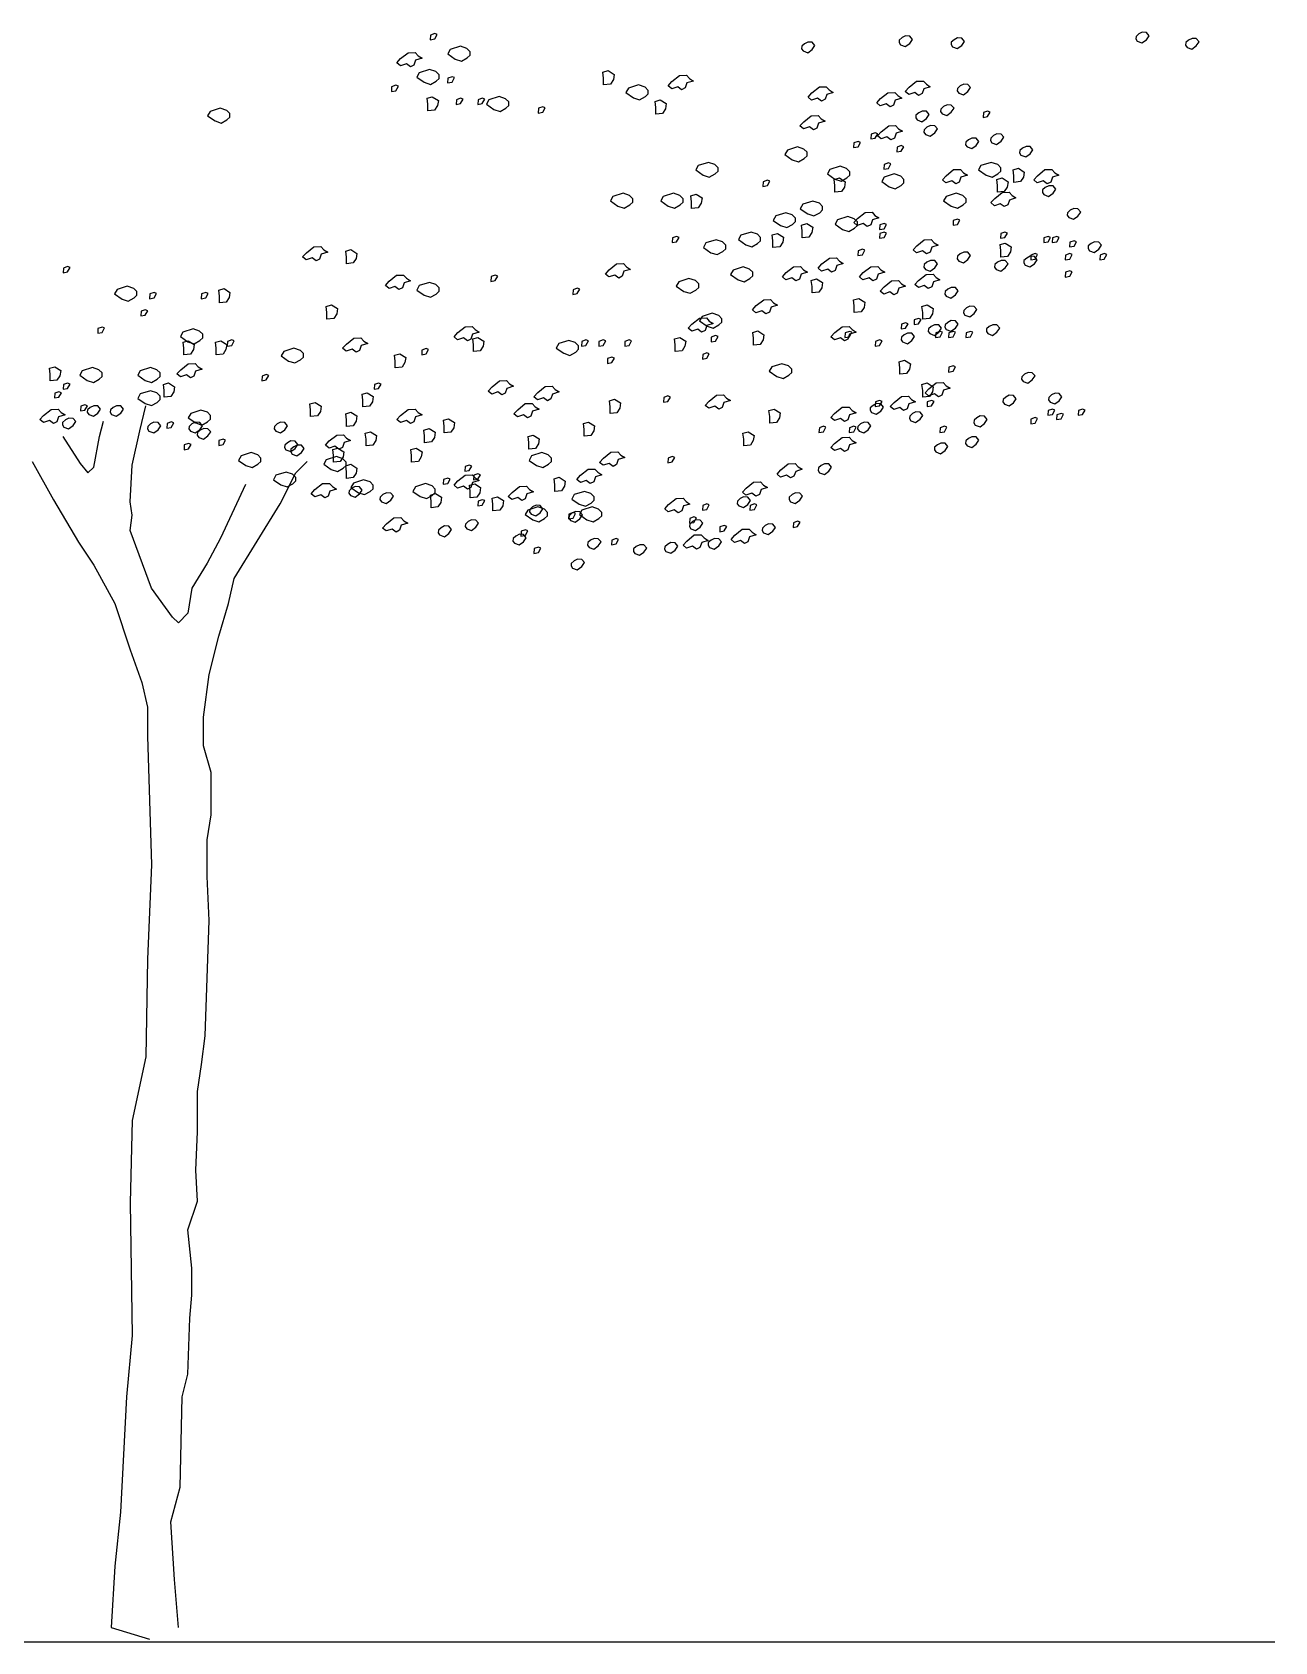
# Model space of a CAD drawing. Header units: millimetres. Extents: x 78 to 127.2, y 151.6 to 179.7.
# Drawn here: x 115.99 to 126.87, y 151.63 to 165.73 of the extents above; entities that cross this region are included whole.
import ezdxf

# ---------------------------------------------------------------- set-up
doc = ezdxf.new("R2010")
doc.units = ezdxf.units.MM
doc.layers.add('arbre', color=250, linetype='Continuous')

# ---------------------------------------------------------------- blocks, each defined once
blk = doc.blocks.new('arbre3')
at = {"layer": 'arbre'}
for points in [[(258.946, 25.5), (258.986, 25.507), (259.007, 25.546), (258.986, 25.554), (258.949, 25.541)], [(263.063, 25.455), (263.104, 25.44), (263.144, 25.468), (263.168, 25.503), (263.144, 25.531), (263.107, 25.533), (263.076, 25.518), (263.052, 25.496), (263.05, 25.475)], [(263.518, 25.437), (263.559, 25.422), (263.598, 25.45), (263.622, 25.485), (263.598, 25.513), (263.561, 25.515), (263.531, 25.5), (263.507, 25.478), (263.505, 25.457)], [(265.135, 25.487), (265.176, 25.472), (265.216, 25.5), (265.239, 25.535), (265.216, 25.563), (265.179, 25.566), (265.148, 25.55), (265.124, 25.529), (265.122, 25.507)], [(265.571, 25.433), (265.613, 25.418), (265.652, 25.446), (265.676, 25.481), (265.652, 25.509), (265.615, 25.511), (265.584, 25.496), (265.56, 25.474), (265.558, 25.452)], [(258.687, 25.334), (258.752, 25.386), (258.813, 25.388), (258.839, 25.36), (258.874, 25.338), (258.817, 25.321), (258.802, 25.277), (258.772, 25.262), (258.737, 25.288), (258.685, 25.271), (258.654, 25.297)], [(259.165, 25.33), (259.219, 25.313), (259.269, 25.341), (259.295, 25.365), (259.295, 25.395), (259.267, 25.423), (259.21, 25.443), (259.121, 25.415), (259.099, 25.376)], [(262.209, 25.401), (262.25, 25.385), (262.289, 25.414), (262.313, 25.448), (262.289, 25.477), (262.252, 25.479), (262.222, 25.464), (262.198, 25.442), (262.196, 25.42)], [(258.893, 25.127), (258.948, 25.109), (258.998, 25.138), (259.024, 25.161), (259.024, 25.192), (258.996, 25.22), (258.939, 25.24), (258.85, 25.211), (258.828, 25.172)], [(258.606, 25.047), (258.645, 25.053), (258.667, 25.092), (258.645, 25.101), (258.608, 25.088)], [(259.098, 25.122), (259.137, 25.129), (259.159, 25.168), (259.137, 25.176), (259.1, 25.163)], [(260.464, 25.105), (260.464, 25.163), (260.458, 25.216), (260.503, 25.229), (260.555, 25.196), (260.549, 25.15), (260.523, 25.111)], [(260.725, 24.991), (260.779, 24.974), (260.829, 25.002), (260.855, 25.026), (260.855, 25.056), (260.827, 25.084), (260.77, 25.104), (260.681, 25.076), (260.659, 25.037)], [(261.062, 25.134), (261.127, 25.186), (261.188, 25.188), (261.214, 25.16), (261.249, 25.138), (261.192, 25.121), (261.177, 25.078), (261.146, 25.062), (261.112, 25.088), (261.06, 25.071), (261.029, 25.097)], [(262.287, 25.034), (262.352, 25.086), (262.413, 25.088), (262.439, 25.06), (262.474, 25.038), (262.417, 25.021), (262.402, 24.978), (262.371, 24.962), (262.337, 24.988), (262.284, 24.971), (262.254, 24.997)], [(263.137, 25.084), (263.202, 25.136), (263.263, 25.138), (263.289, 25.11), (263.323, 25.088), (263.267, 25.071), (263.252, 25.028), (263.221, 25.012), (263.187, 25.038), (263.134, 25.021), (263.104, 25.047)], [(263.572, 25.033), (263.613, 25.018), (263.653, 25.046), (263.676, 25.081), (263.653, 25.109), (263.616, 25.111), (263.585, 25.096), (263.561, 25.074), (263.559, 25.053)], [(258.925, 24.877), (258.925, 24.936), (258.919, 24.988), (258.964, 25.001), (259.017, 24.968), (259.01, 24.923), (258.984, 24.883)], [(259.173, 24.933), (259.212, 24.94), (259.234, 24.979), (259.212, 24.987), (259.175, 24.974)], [(259.362, 24.933), (259.401, 24.94), (259.423, 24.979), (259.401, 24.987), (259.365, 24.974)], [(259.504, 24.889), (259.558, 24.872), (259.608, 24.9), (259.634, 24.924), (259.634, 24.955), (259.606, 24.983), (259.549, 25.002), (259.46, 24.974), (259.439, 24.935)], [(260.92, 24.848), (260.92, 24.907), (260.914, 24.959), (260.959, 24.972), (261.011, 24.94), (261.005, 24.894), (260.979, 24.855)], [(262.887, 24.984), (262.952, 25.036), (263.013, 25.038), (263.039, 25.01), (263.074, 24.988), (263.017, 24.971), (263.002, 24.928), (262.971, 24.912), (262.937, 24.938), (262.884, 24.921), (262.854, 24.947)], [(257.062, 24.788), (257.116, 24.77), (257.166, 24.799), (257.193, 24.822), (257.193, 24.853), (257.164, 24.881), (257.108, 24.901), (257.019, 24.872), (256.997, 24.833)], [(259.892, 24.858), (259.931, 24.864), (259.953, 24.903), (259.931, 24.912), (259.894, 24.899)], [(262.215, 24.782), (262.28, 24.834), (262.341, 24.836), (262.367, 24.808), (262.402, 24.786), (262.345, 24.769), (262.33, 24.725), (262.3, 24.71), (262.265, 24.736), (262.213, 24.719), (262.182, 24.745)], [(263.209, 24.797), (263.25, 24.782), (263.289, 24.81), (263.313, 24.845), (263.289, 24.873), (263.252, 24.875), (263.222, 24.86), (263.198, 24.838), (263.196, 24.817)], [(263.427, 24.851), (263.468, 24.836), (263.507, 24.864), (263.531, 24.899), (263.507, 24.927), (263.47, 24.93), (263.44, 24.914), (263.416, 24.893), (263.414, 24.871)], [(263.786, 24.82), (263.825, 24.826), (263.847, 24.865), (263.825, 24.874), (263.788, 24.861)], [(262.803, 24.631), (262.842, 24.637), (262.864, 24.676), (262.842, 24.685), (262.805, 24.672)], [(262.894, 24.694), (262.959, 24.746), (263.02, 24.748), (263.046, 24.72), (263.081, 24.698), (263.024, 24.681), (263.009, 24.637), (262.979, 24.622), (262.944, 24.648), (262.892, 24.631), (262.861, 24.657)], [(263.281, 24.67), (263.323, 24.655), (263.362, 24.683), (263.386, 24.718), (263.362, 24.746), (263.325, 24.748), (263.294, 24.733), (263.27, 24.711), (263.268, 24.689)], [(263.863, 24.597), (263.904, 24.582), (263.943, 24.61), (263.967, 24.645), (263.943, 24.673), (263.906, 24.675), (263.876, 24.66), (263.852, 24.638), (263.85, 24.617)], [(262.115, 24.449), (262.169, 24.431), (262.219, 24.46), (262.245, 24.483), (262.245, 24.514), (262.217, 24.542), (262.161, 24.562), (262.072, 24.533), (262.05, 24.494)], [(262.652, 24.555), (262.691, 24.562), (262.713, 24.601), (262.691, 24.609), (262.654, 24.596)], [(263.03, 24.517), (263.069, 24.524), (263.091, 24.563), (263.069, 24.572), (263.032, 24.559)], [(263.645, 24.561), (263.686, 24.546), (263.725, 24.574), (263.749, 24.609), (263.725, 24.637), (263.688, 24.639), (263.658, 24.624), (263.634, 24.602), (263.632, 24.58)], [(264.117, 24.488), (264.159, 24.473), (264.198, 24.501), (264.222, 24.536), (264.198, 24.564), (264.161, 24.566), (264.13, 24.551), (264.106, 24.529), (264.104, 24.508)], [(261.335, 24.313), (261.389, 24.296), (261.439, 24.324), (261.465, 24.348), (261.465, 24.378), (261.437, 24.407), (261.381, 24.426), (261.292, 24.398), (261.27, 24.359)], [(262.488, 24.279), (262.542, 24.262), (262.592, 24.29), (262.618, 24.314), (262.618, 24.344), (262.59, 24.373), (262.534, 24.392), (262.445, 24.364), (262.423, 24.325)], [(262.917, 24.366), (262.956, 24.373), (262.977, 24.412), (262.956, 24.421), (262.919, 24.407)], [(263.811, 24.313), (263.865, 24.296), (263.915, 24.324), (263.941, 24.348), (263.941, 24.378), (263.913, 24.407), (263.856, 24.426), (263.767, 24.398), (263.745, 24.359)], [(261.858, 24.215), (261.897, 24.222), (261.919, 24.261), (261.897, 24.269), (261.86, 24.256)], [(262.487, 24.165), (262.487, 24.223), (262.481, 24.276), (262.527, 24.289), (262.579, 24.256), (262.572, 24.21), (262.546, 24.171)], [(262.963, 24.211), (263.017, 24.194), (263.067, 24.222), (263.093, 24.246), (263.093, 24.277), (263.065, 24.305), (263.008, 24.324), (262.919, 24.296), (262.898, 24.257)], [(263.462, 24.309), (263.527, 24.362), (263.588, 24.364), (263.614, 24.335), (263.648, 24.314), (263.592, 24.296), (263.577, 24.253), (263.546, 24.238), (263.512, 24.264), (263.459, 24.246), (263.429, 24.272)], [(263.912, 24.165), (263.912, 24.223), (263.906, 24.276), (263.951, 24.289), (264.004, 24.256), (263.997, 24.21), (263.971, 24.171)], [(264.055, 24.25), (264.055, 24.309), (264.048, 24.361), (264.094, 24.374), (264.146, 24.341), (264.14, 24.296), (264.113, 24.257)], [(264.261, 24.309), (264.327, 24.362), (264.388, 24.364), (264.414, 24.335), (264.448, 24.314), (264.392, 24.296), (264.377, 24.253), (264.346, 24.238), (264.311, 24.264), (264.259, 24.246), (264.229, 24.272)], [(260.589, 24.042), (260.643, 24.025), (260.693, 24.053), (260.719, 24.077), (260.719, 24.107), (260.691, 24.135), (260.635, 24.155), (260.545, 24.127), (260.524, 24.088)], [(261.03, 24.042), (261.084, 24.025), (261.134, 24.053), (261.16, 24.077), (261.16, 24.107), (261.132, 24.135), (261.075, 24.155), (260.986, 24.127), (260.965, 24.088)], [(261.234, 24.022), (261.234, 24.081), (261.227, 24.133), (261.273, 24.146), (261.325, 24.114), (261.318, 24.068), (261.292, 24.029)], [(263.505, 24.042), (263.56, 24.025), (263.61, 24.053), (263.636, 24.077), (263.636, 24.107), (263.608, 24.135), (263.551, 24.155), (263.462, 24.127), (263.44, 24.088)], [(263.887, 24.109), (263.952, 24.162), (264.013, 24.164), (264.039, 24.136), (264.073, 24.114), (264.017, 24.096), (264.002, 24.053), (263.971, 24.038), (263.936, 24.064), (263.884, 24.046), (263.854, 24.073)], [(264.317, 24.143), (264.359, 24.128), (264.398, 24.156), (264.422, 24.191), (264.398, 24.219), (264.361, 24.221), (264.33, 24.206), (264.306, 24.184), (264.304, 24.162)], [(262.013, 23.872), (262.068, 23.855), (262.118, 23.883), (262.144, 23.907), (262.144, 23.938), (262.115, 23.966), (262.059, 23.985), (261.97, 23.957), (261.948, 23.918)], [(262.251, 23.974), (262.305, 23.957), (262.355, 23.985), (262.381, 24.009), (262.381, 24.039), (262.353, 24.068), (262.296, 24.087), (262.207, 24.059), (262.185, 24.02)], [(262.687, 23.935), (262.752, 23.987), (262.813, 23.989), (262.839, 23.961), (262.874, 23.939), (262.817, 23.922), (262.802, 23.878), (262.771, 23.863), (262.737, 23.889), (262.684, 23.872), (262.654, 23.898)], [(264.535, 23.943), (264.577, 23.928), (264.616, 23.956), (264.64, 23.991), (264.616, 24.019), (264.579, 24.021), (264.548, 24.006), (264.525, 23.984), (264.522, 23.963)], [(262.203, 23.766), (262.203, 23.825), (262.196, 23.877), (262.242, 23.89), (262.294, 23.857), (262.287, 23.812), (262.261, 23.772)], [(262.556, 23.839), (262.61, 23.821), (262.66, 23.849), (262.686, 23.873), (262.686, 23.904), (262.658, 23.932), (262.601, 23.951), (262.512, 23.923), (262.491, 23.884)], [(262.879, 23.837), (262.918, 23.844), (262.94, 23.883), (262.918, 23.891), (262.881, 23.878)], [(263.522, 23.875), (263.561, 23.881), (263.582, 23.92), (263.561, 23.929), (263.524, 23.916)], [(257.862, 23.635), (257.927, 23.687), (257.988, 23.689), (258.014, 23.661), (258.049, 23.639), (257.992, 23.622), (257.977, 23.578), (257.947, 23.563), (257.912, 23.589), (257.86, 23.572), (257.829, 23.598)], [(261.064, 23.724), (261.103, 23.73), (261.125, 23.769), (261.103, 23.778), (261.066, 23.765)], [(261.403, 23.635), (261.457, 23.618), (261.507, 23.646), (261.533, 23.67), (261.533, 23.7), (261.505, 23.729), (261.448, 23.748), (261.359, 23.72), (261.338, 23.681)], [(261.708, 23.703), (261.762, 23.686), (261.812, 23.714), (261.838, 23.738), (261.838, 23.768), (261.81, 23.796), (261.754, 23.816), (261.665, 23.788), (261.643, 23.749)], [(261.946, 23.681), (261.946, 23.739), (261.94, 23.791), (261.985, 23.804), (262.037, 23.772), (262.031, 23.726), (262.005, 23.687)], [(262.879, 23.761), (262.918, 23.768), (262.94, 23.807), (262.918, 23.816), (262.881, 23.803)], [(263.205, 23.696), (263.271, 23.748), (263.331, 23.75), (263.358, 23.722), (263.392, 23.7), (263.336, 23.683), (263.321, 23.639), (263.29, 23.624), (263.255, 23.65), (263.203, 23.633), (263.173, 23.659)], [(263.941, 23.595), (263.941, 23.654), (263.934, 23.706), (263.98, 23.719), (264.032, 23.686), (264.026, 23.641), (263.999, 23.602)], [(263.937, 23.761), (263.977, 23.768), (263.998, 23.807), (263.977, 23.816), (263.94, 23.803)], [(264.316, 23.724), (264.355, 23.73), (264.376, 23.769), (264.355, 23.778), (264.318, 23.765)], [(264.391, 23.724), (264.43, 23.73), (264.452, 23.769), (264.43, 23.778), (264.393, 23.765)], [(264.542, 23.686), (264.582, 23.692), (264.603, 23.731), (264.582, 23.74), (264.545, 23.727)], [(264.717, 23.652), (264.758, 23.637), (264.798, 23.665), (264.821, 23.7), (264.798, 23.728), (264.761, 23.731), (264.73, 23.715), (264.706, 23.694), (264.704, 23.672)], [(258.213, 23.538), (258.213, 23.597), (258.206, 23.649), (258.252, 23.662), (258.304, 23.629), (258.298, 23.584), (258.272, 23.545)], [(260.512, 23.485), (260.577, 23.537), (260.638, 23.539), (260.664, 23.511), (260.699, 23.489), (260.642, 23.472), (260.627, 23.428), (260.597, 23.413), (260.562, 23.439), (260.51, 23.422), (260.479, 23.448)], [(262.375, 23.536), (262.44, 23.588), (262.501, 23.59), (262.527, 23.562), (262.562, 23.54), (262.505, 23.523), (262.49, 23.479), (262.459, 23.464), (262.425, 23.49), (262.372, 23.473), (262.342, 23.499)], [(262.69, 23.61), (262.729, 23.617), (262.751, 23.656), (262.729, 23.665), (262.692, 23.652)], [(263.281, 23.489), (263.323, 23.474), (263.362, 23.502), (263.386, 23.537), (263.362, 23.565), (263.325, 23.567), (263.294, 23.552), (263.27, 23.53), (263.268, 23.508)], [(263.572, 23.562), (263.613, 23.546), (263.653, 23.575), (263.676, 23.609), (263.653, 23.638), (263.616, 23.64), (263.585, 23.625), (263.561, 23.603), (263.559, 23.581)], [(263.899, 23.489), (263.941, 23.474), (263.98, 23.502), (264.004, 23.537), (263.98, 23.565), (263.943, 23.567), (263.912, 23.552), (263.888, 23.53), (263.886, 23.508)], [(264.154, 23.525), (264.195, 23.51), (264.234, 23.538), (264.258, 23.573), (264.234, 23.601), (264.197, 23.603), (264.167, 23.588), (264.143, 23.567), (264.141, 23.545)], [(264.202, 23.572), (264.241, 23.579), (264.263, 23.618), (264.241, 23.627), (264.204, 23.614)], [(264.505, 23.572), (264.544, 23.579), (264.565, 23.618), (264.544, 23.627), (264.507, 23.614)], [(264.807, 23.572), (264.846, 23.579), (264.868, 23.618), (264.846, 23.627), (264.809, 23.614)], [(255.732, 23.459), (255.772, 23.466), (255.793, 23.505), (255.772, 23.513), (255.735, 23.5)], [(258.587, 23.385), (258.652, 23.437), (258.713, 23.439), (258.739, 23.411), (258.774, 23.389), (258.717, 23.372), (258.702, 23.328), (258.672, 23.313), (258.637, 23.339), (258.585, 23.322), (258.554, 23.348)], [(259.476, 23.384), (259.515, 23.39), (259.537, 23.429), (259.515, 23.438), (259.478, 23.425)], [(261.165, 23.296), (261.22, 23.279), (261.27, 23.307), (261.296, 23.331), (261.296, 23.361), (261.268, 23.39), (261.211, 23.409), (261.122, 23.381), (261.1, 23.342)], [(261.64, 23.398), (261.695, 23.38), (261.745, 23.409), (261.771, 23.433), (261.771, 23.463), (261.742, 23.491), (261.686, 23.511), (261.597, 23.483), (261.575, 23.443)], [(262.062, 23.46), (262.127, 23.512), (262.188, 23.514), (262.214, 23.486), (262.249, 23.464), (262.192, 23.447), (262.177, 23.403), (262.146, 23.388), (262.112, 23.414), (262.059, 23.397), (262.029, 23.423)], [(262.288, 23.282), (262.288, 23.34), (262.281, 23.392), (262.327, 23.405), (262.379, 23.373), (262.373, 23.327), (262.347, 23.288)], [(262.737, 23.46), (262.802, 23.512), (262.863, 23.514), (262.889, 23.486), (262.924, 23.464), (262.867, 23.447), (262.852, 23.403), (262.821, 23.388), (262.787, 23.414), (262.734, 23.397), (262.704, 23.423)], [(263.221, 23.392), (263.287, 23.444), (263.347, 23.446), (263.374, 23.418), (263.408, 23.397), (263.352, 23.379), (263.337, 23.336), (263.306, 23.32), (263.271, 23.347), (263.219, 23.329), (263.189, 23.355)], [(264.505, 23.421), (264.544, 23.428), (264.565, 23.467), (264.544, 23.476), (264.507, 23.463)], [(256.248, 23.228), (256.303, 23.211), (256.353, 23.239), (256.379, 23.263), (256.379, 23.294), (256.35, 23.322), (256.294, 23.341), (256.205, 23.313), (256.183, 23.274)], [(256.489, 23.232), (256.528, 23.239), (256.55, 23.278), (256.528, 23.287), (256.491, 23.274)], [(256.942, 23.232), (256.982, 23.239), (257.003, 23.278), (256.982, 23.287), (256.945, 23.274)], [(257.102, 23.196), (257.102, 23.255), (257.095, 23.307), (257.141, 23.32), (257.193, 23.287), (257.186, 23.242), (257.16, 23.203)], [(258.893, 23.262), (258.948, 23.245), (258.998, 23.273), (259.024, 23.297), (259.024, 23.327), (258.996, 23.356), (258.939, 23.375), (258.85, 23.347), (258.828, 23.308)], [(260.194, 23.27), (260.233, 23.277), (260.255, 23.316), (260.233, 23.324), (260.196, 23.311)], [(262.918, 23.336), (262.983, 23.388), (263.044, 23.391), (263.07, 23.362), (263.105, 23.341), (263.048, 23.323), (263.033, 23.28), (263.003, 23.265), (262.968, 23.291), (262.916, 23.273), (262.885, 23.299)], [(263.463, 23.253), (263.504, 23.237), (263.543, 23.266), (263.567, 23.301), (263.543, 23.329), (263.507, 23.331), (263.476, 23.316), (263.452, 23.294), (263.45, 23.272)], [(256.413, 23.081), (256.452, 23.088), (256.474, 23.127), (256.452, 23.135), (256.415, 23.122)], [(258.042, 23.054), (258.042, 23.112), (258.035, 23.165), (258.081, 23.178), (258.133, 23.145), (258.127, 23.099), (258.101, 23.06)], [(261.799, 23.171), (261.865, 23.223), (261.925, 23.225), (261.952, 23.197), (261.986, 23.175), (261.93, 23.158), (261.915, 23.114), (261.884, 23.099), (261.849, 23.125), (261.797, 23.108), (261.767, 23.134)], [(262.658, 23.111), (262.658, 23.169), (262.652, 23.222), (262.698, 23.235), (262.75, 23.202), (262.743, 23.156), (262.717, 23.117)], [(263.257, 23.054), (263.257, 23.112), (263.25, 23.165), (263.296, 23.178), (263.348, 23.145), (263.342, 23.099), (263.316, 23.06)], [(263.627, 23.089), (263.668, 23.074), (263.707, 23.102), (263.731, 23.137), (263.707, 23.165), (263.67, 23.167), (263.64, 23.152), (263.616, 23.13), (263.614, 23.109)], [(256.035, 22.93), (256.074, 22.936), (256.096, 22.976), (256.074, 22.984), (256.037, 22.971)], [(259.187, 22.935), (259.252, 22.987), (259.313, 22.989), (259.339, 22.961), (259.374, 22.939), (259.317, 22.922), (259.302, 22.879), (259.272, 22.863), (259.237, 22.889), (259.185, 22.872), (259.154, 22.898)], [(261.237, 23.01), (261.302, 23.062), (261.363, 23.064), (261.389, 23.036), (261.424, 23.014), (261.367, 22.997), (261.352, 22.954), (261.321, 22.938), (261.287, 22.964), (261.235, 22.947), (261.204, 22.973)], [(261.369, 22.991), (261.423, 22.974), (261.473, 23.002), (261.499, 23.026), (261.499, 23.056), (261.471, 23.084), (261.415, 23.104), (261.325, 23.076), (261.304, 23.037)], [(262.487, 22.935), (262.552, 22.987), (262.613, 22.989), (262.639, 22.961), (262.674, 22.939), (262.617, 22.922), (262.602, 22.879), (262.571, 22.863), (262.537, 22.889), (262.484, 22.872), (262.454, 22.898)], [(263.068, 22.968), (263.107, 22.974), (263.129, 23.013), (263.107, 23.022), (263.07, 23.009)], [(263.181, 23.006), (263.22, 23.012), (263.242, 23.051), (263.22, 23.06), (263.183, 23.047)], [(263.318, 22.926), (263.359, 22.91), (263.398, 22.939), (263.422, 22.973), (263.398, 23.002), (263.361, 23.004), (263.331, 22.989), (263.307, 22.967), (263.305, 22.945)], [(263.463, 22.962), (263.504, 22.947), (263.543, 22.975), (263.567, 23.01), (263.543, 23.038), (263.507, 23.04), (263.476, 23.025), (263.452, 23.003), (263.45, 22.982)], [(263.827, 22.926), (263.868, 22.91), (263.907, 22.939), (263.931, 22.973), (263.907, 23.002), (263.87, 23.004), (263.84, 22.989), (263.816, 22.967), (263.814, 22.945)], [(256.825, 22.855), (256.879, 22.838), (256.929, 22.866), (256.955, 22.89), (256.955, 22.921), (256.927, 22.949), (256.87, 22.968), (256.781, 22.94), (256.76, 22.901)], [(256.788, 22.741), (256.788, 22.799), (256.782, 22.851), (256.827, 22.864), (256.879, 22.832), (256.873, 22.786), (256.847, 22.747)], [(257.073, 22.741), (257.073, 22.799), (257.067, 22.851), (257.112, 22.864), (257.164, 22.832), (257.158, 22.786), (257.132, 22.747)], [(257.169, 22.817), (257.208, 22.823), (257.23, 22.862), (257.208, 22.871), (257.171, 22.858)], [(258.212, 22.835), (258.277, 22.887), (258.338, 22.889), (258.364, 22.861), (258.399, 22.839), (258.342, 22.822), (258.327, 22.779), (258.297, 22.763), (258.262, 22.789), (258.21, 22.772), (258.179, 22.798)], [(259.324, 22.769), (259.324, 22.828), (259.318, 22.88), (259.363, 22.893), (259.416, 22.86), (259.409, 22.815), (259.383, 22.776)], [(260.114, 22.754), (260.169, 22.736), (260.219, 22.765), (260.245, 22.789), (260.245, 22.819), (260.216, 22.847), (260.16, 22.867), (260.071, 22.839), (260.049, 22.799)], [(260.27, 22.817), (260.309, 22.823), (260.331, 22.862), (260.309, 22.871), (260.272, 22.858)], [(260.421, 22.817), (260.46, 22.823), (260.482, 22.862), (260.46, 22.871), (260.423, 22.858)], [(260.648, 22.817), (260.687, 22.823), (260.709, 22.862), (260.687, 22.871), (260.65, 22.858)], [(261.091, 22.769), (261.091, 22.828), (261.085, 22.88), (261.13, 22.893), (261.182, 22.86), (261.176, 22.815), (261.15, 22.776)], [(261.404, 22.854), (261.443, 22.861), (261.465, 22.9), (261.443, 22.909), (261.406, 22.896)], [(261.775, 22.826), (261.775, 22.885), (261.769, 22.937), (261.814, 22.95), (261.866, 22.917), (261.86, 22.872), (261.834, 22.832)], [(262.576, 22.892), (262.615, 22.899), (262.637, 22.938), (262.615, 22.946), (262.578, 22.933)], [(262.841, 22.817), (262.88, 22.823), (262.902, 22.862), (262.88, 22.871), (262.843, 22.858)], [(263.081, 22.853), (263.123, 22.838), (263.162, 22.866), (263.186, 22.901), (263.162, 22.929), (263.125, 22.931), (263.094, 22.916), (263.071, 22.894), (263.068, 22.873)], [(263.37, 22.892), (263.409, 22.899), (263.431, 22.938), (263.409, 22.946), (263.372, 22.933)], [(263.484, 22.892), (263.523, 22.899), (263.545, 22.938), (263.523, 22.946), (263.486, 22.933)], [(263.635, 22.892), (263.674, 22.899), (263.696, 22.938), (263.674, 22.946), (263.637, 22.933)], [(257.706, 22.686), (257.761, 22.669), (257.811, 22.697), (257.837, 22.721), (257.837, 22.751), (257.809, 22.779), (257.752, 22.799), (257.663, 22.771), (257.641, 22.732)], [(258.64, 22.627), (258.64, 22.685), (258.634, 22.737), (258.679, 22.75), (258.732, 22.718), (258.725, 22.672), (258.699, 22.633)], [(258.871, 22.741), (258.91, 22.748), (258.932, 22.787), (258.91, 22.795), (258.873, 22.782)], [(260.497, 22.665), (260.536, 22.672), (260.558, 22.711), (260.536, 22.72), (260.499, 22.707)], [(261.329, 22.703), (261.368, 22.71), (261.389, 22.749), (261.368, 22.758), (261.331, 22.744)], [(263.057, 22.57), (263.057, 22.628), (263.051, 22.68), (263.097, 22.693), (263.149, 22.661), (263.142, 22.615), (263.116, 22.576)], [(255.62, 22.513), (255.62, 22.571), (255.613, 22.623), (255.659, 22.636), (255.711, 22.604), (255.704, 22.558), (255.678, 22.519)], [(255.943, 22.516), (255.997, 22.499), (256.047, 22.527), (256.073, 22.551), (256.073, 22.582), (256.045, 22.61), (255.989, 22.629), (255.9, 22.601), (255.878, 22.562)], [(256.452, 22.516), (256.506, 22.499), (256.556, 22.527), (256.582, 22.551), (256.582, 22.582), (256.554, 22.61), (256.497, 22.629), (256.408, 22.601), (256.386, 22.562)], [(256.762, 22.61), (256.827, 22.662), (256.888, 22.665), (256.914, 22.636), (256.949, 22.615), (256.892, 22.597), (256.877, 22.554), (256.847, 22.539), (256.812, 22.565), (256.76, 22.547), (256.729, 22.573)], [(257.472, 22.514), (257.511, 22.521), (257.533, 22.56), (257.511, 22.569), (257.474, 22.555)], [(261.979, 22.55), (262.034, 22.533), (262.084, 22.561), (262.11, 22.585), (262.11, 22.616), (262.081, 22.644), (262.025, 22.663), (261.936, 22.635), (261.914, 22.596)], [(263.484, 22.59), (263.523, 22.596), (263.545, 22.635), (263.523, 22.644), (263.486, 22.631)], [(264.136, 22.508), (264.177, 22.493), (264.216, 22.521), (264.24, 22.556), (264.216, 22.584), (264.179, 22.586), (264.149, 22.571), (264.125, 22.549), (264.122, 22.527)], [(255.657, 22.363), (255.696, 22.37), (255.718, 22.409), (255.696, 22.417), (255.659, 22.404)], [(255.732, 22.439), (255.772, 22.445), (255.793, 22.484), (255.772, 22.493), (255.735, 22.48)], [(256.452, 22.313), (256.506, 22.296), (256.556, 22.324), (256.582, 22.348), (256.582, 22.378), (256.554, 22.407), (256.497, 22.426), (256.408, 22.398), (256.386, 22.359)], [(256.617, 22.37), (256.617, 22.429), (256.611, 22.481), (256.656, 22.494), (256.708, 22.461), (256.702, 22.416), (256.676, 22.377)], [(258.455, 22.439), (258.494, 22.445), (258.516, 22.484), (258.494, 22.493), (258.457, 22.48)], [(259.487, 22.46), (259.552, 22.512), (259.613, 22.515), (259.639, 22.486), (259.674, 22.465), (259.617, 22.447), (259.602, 22.404), (259.572, 22.389), (259.537, 22.415), (259.485, 22.397), (259.454, 22.423)], [(259.887, 22.41), (259.952, 22.462), (260.013, 22.465), (260.039, 22.436), (260.074, 22.415), (260.017, 22.397), (260.002, 22.354), (259.972, 22.339), (259.937, 22.365), (259.885, 22.347), (259.854, 22.373)], [(263.257, 22.37), (263.257, 22.429), (263.25, 22.481), (263.296, 22.494), (263.348, 22.461), (263.342, 22.416), (263.316, 22.377)], [(263.309, 22.444), (263.374, 22.496), (263.435, 22.498), (263.461, 22.47), (263.496, 22.448), (263.44, 22.431), (263.424, 22.387), (263.394, 22.372), (263.359, 22.398), (263.307, 22.381), (263.277, 22.407)], [(255.884, 22.25), (255.923, 22.256), (255.945, 22.295), (255.923, 22.304), (255.886, 22.291)], [(255.957, 22.217), (255.998, 22.202), (256.037, 22.23), (256.061, 22.265), (256.037, 22.293), (256, 22.295), (255.97, 22.28), (255.946, 22.258), (255.944, 22.237)], [(256.157, 22.217), (256.198, 22.202), (256.237, 22.23), (256.261, 22.265), (256.237, 22.293), (256.2, 22.295), (256.17, 22.28), (256.146, 22.258), (256.144, 22.237)], [(257.899, 22.199), (257.899, 22.258), (257.893, 22.31), (257.939, 22.323), (257.991, 22.29), (257.984, 22.245), (257.958, 22.206)], [(258.355, 22.285), (258.355, 22.343), (258.349, 22.395), (258.395, 22.409), (258.447, 22.376), (258.44, 22.33), (258.414, 22.291)], [(259.712, 22.26), (259.777, 22.313), (259.838, 22.315), (259.864, 22.286), (259.899, 22.265), (259.842, 22.247), (259.827, 22.204), (259.797, 22.189), (259.762, 22.215), (259.71, 22.197), (259.679, 22.223)], [(260.521, 22.228), (260.521, 22.286), (260.515, 22.339), (260.56, 22.352), (260.612, 22.319), (260.606, 22.273), (260.58, 22.234)], [(260.988, 22.325), (261.027, 22.332), (261.049, 22.371), (261.027, 22.38), (260.99, 22.367)], [(261.387, 22.335), (261.452, 22.387), (261.513, 22.39), (261.539, 22.361), (261.574, 22.34), (261.517, 22.322), (261.502, 22.279), (261.471, 22.264), (261.437, 22.29), (261.385, 22.272), (261.354, 22.298)], [(262.486, 22.228), (262.552, 22.281), (262.613, 22.283), (262.639, 22.254), (262.673, 22.233), (262.617, 22.215), (262.602, 22.172), (262.571, 22.157), (262.536, 22.183), (262.484, 22.165), (262.454, 22.191)], [(262.809, 22.235), (262.85, 22.22), (262.889, 22.248), (262.913, 22.283), (262.889, 22.311), (262.852, 22.314), (262.822, 22.298), (262.798, 22.277), (262.796, 22.255)], [(262.841, 22.287), (262.88, 22.294), (262.902, 22.333), (262.88, 22.342), (262.843, 22.329)], [(263.006, 22.324), (263.071, 22.376), (263.132, 22.379), (263.158, 22.35), (263.193, 22.329), (263.136, 22.311), (263.121, 22.268), (263.09, 22.253), (263.056, 22.279), (263.004, 22.261), (262.973, 22.287)], [(263.295, 22.287), (263.334, 22.294), (263.356, 22.333), (263.334, 22.342), (263.297, 22.329)], [(263.972, 22.308), (264.013, 22.293), (264.052, 22.321), (264.076, 22.356), (264.052, 22.384), (264.015, 22.386), (263.985, 22.371), (263.961, 22.349), (263.959, 22.328)], [(264.372, 22.326), (264.413, 22.311), (264.452, 22.339), (264.476, 22.374), (264.452, 22.402), (264.415, 22.404), (264.385, 22.389), (264.361, 22.367), (264.359, 22.346)], [(255.562, 22.21), (255.627, 22.263), (255.688, 22.265), (255.714, 22.236), (255.749, 22.215), (255.693, 22.197), (255.677, 22.154), (255.647, 22.139), (255.612, 22.165), (255.56, 22.147), (255.53, 22.173)], [(255.739, 22.108), (255.78, 22.093), (255.819, 22.121), (255.843, 22.156), (255.819, 22.184), (255.782, 22.186), (255.752, 22.171), (255.728, 22.149), (255.726, 22.128)], [(256.484, 22.072), (256.525, 22.057), (256.564, 22.085), (256.588, 22.12), (256.564, 22.148), (256.527, 22.15), (256.497, 22.135), (256.473, 22.113), (256.471, 22.091)], [(256.64, 22.098), (256.679, 22.105), (256.701, 22.144), (256.679, 22.153), (256.642, 22.14)], [(256.893, 22.144), (256.947, 22.126), (256.997, 22.154), (257.023, 22.178), (257.023, 22.209), (256.995, 22.237), (256.938, 22.257), (256.849, 22.228), (256.827, 22.189)], [(256.847, 22.072), (256.889, 22.057), (256.928, 22.085), (256.952, 22.12), (256.928, 22.148), (256.891, 22.15), (256.86, 22.135), (256.836, 22.113), (256.834, 22.091)], [(257.593, 22.072), (257.634, 22.057), (257.673, 22.085), (257.697, 22.12), (257.673, 22.148), (257.636, 22.15), (257.606, 22.135), (257.582, 22.113), (257.579, 22.091)], [(258.213, 22.114), (258.213, 22.172), (258.206, 22.225), (258.252, 22.238), (258.304, 22.205), (258.298, 22.159), (258.272, 22.12)], [(258.687, 22.21), (258.752, 22.263), (258.813, 22.265), (258.839, 22.236), (258.874, 22.215), (258.817, 22.197), (258.802, 22.154), (258.772, 22.139), (258.737, 22.165), (258.685, 22.147), (258.654, 22.173)], [(259.068, 22.057), (259.068, 22.115), (259.061, 22.168), (259.107, 22.181), (259.159, 22.148), (259.153, 22.102), (259.127, 22.063)], [(260.293, 22.028), (260.293, 22.087), (260.287, 22.139), (260.332, 22.152), (260.384, 22.12), (260.378, 22.074), (260.352, 22.035)], [(261.918, 22.142), (261.918, 22.201), (261.911, 22.253), (261.957, 22.266), (262.009, 22.234), (262.002, 22.188), (261.976, 22.149)], [(262.7, 22.072), (262.741, 22.057), (262.78, 22.085), (262.804, 22.12), (262.78, 22.148), (262.743, 22.15), (262.713, 22.135), (262.689, 22.113), (262.687, 22.091)], [(263.154, 22.163), (263.195, 22.147), (263.234, 22.176), (263.258, 22.21), (263.234, 22.239), (263.198, 22.241), (263.167, 22.226), (263.143, 22.204), (263.141, 22.182)], [(263.717, 22.126), (263.759, 22.111), (263.798, 22.139), (263.822, 22.174), (263.798, 22.202), (263.761, 22.205), (263.731, 22.189), (263.707, 22.168), (263.704, 22.146)], [(264.202, 22.136), (264.241, 22.143), (264.263, 22.182), (264.241, 22.191), (264.204, 22.178)], [(264.353, 22.212), (264.393, 22.218), (264.414, 22.257), (264.393, 22.266), (264.356, 22.253)], [(264.429, 22.174), (264.468, 22.181), (264.49, 22.22), (264.468, 22.228), (264.431, 22.215)], [(264.618, 22.212), (264.657, 22.218), (264.679, 22.257), (264.657, 22.266), (264.62, 22.253)], [(256.92, 22.017), (256.961, 22.002), (257, 22.03), (257.024, 22.065), (257, 22.093), (256.964, 22.096), (256.933, 22.08), (256.909, 22.059), (256.907, 22.037)], [(257.094, 21.947), (257.133, 21.954), (257.155, 21.993), (257.133, 22.002), (257.096, 21.989)], [(258.062, 21.986), (258.127, 22.038), (258.188, 22.04), (258.214, 22.012), (258.249, 21.99), (258.192, 21.972), (258.177, 21.929), (258.147, 21.914), (258.112, 21.94), (258.06, 21.923), (258.029, 21.949)], [(258.384, 21.943), (258.384, 22.002), (258.377, 22.054), (258.423, 22.067), (258.475, 22.034), (258.469, 21.989), (258.443, 21.949)], [(258.897, 21.971), (258.897, 22.03), (258.89, 22.082), (258.936, 22.095), (258.988, 22.063), (258.982, 22.017), (258.956, 21.978)], [(259.809, 21.914), (259.809, 21.973), (259.802, 22.025), (259.848, 22.038), (259.9, 22.006), (259.893, 21.96), (259.867, 21.921)], [(261.69, 21.943), (261.69, 22.002), (261.683, 22.054), (261.729, 22.067), (261.781, 22.034), (261.774, 21.989), (261.748, 21.949)], [(262.349, 22.061), (262.389, 22.067), (262.41, 22.106), (262.389, 22.115), (262.352, 22.102)], [(262.486, 21.965), (262.552, 22.017), (262.613, 22.019), (262.639, 21.991), (262.673, 21.969), (262.617, 21.952), (262.602, 21.908), (262.571, 21.893), (262.536, 21.919), (262.484, 21.902), (262.454, 21.928)], [(262.614, 22.061), (262.653, 22.067), (262.675, 22.106), (262.653, 22.115), (262.616, 22.102)], [(263.408, 22.061), (263.447, 22.067), (263.469, 22.106), (263.447, 22.115), (263.41, 22.102)], [(263.645, 21.945), (263.686, 21.929), (263.725, 21.958), (263.749, 21.992), (263.725, 22.021), (263.688, 22.023), (263.658, 22.008), (263.634, 21.986), (263.632, 21.964)], [(256.791, 21.909), (256.83, 21.916), (256.852, 21.955), (256.83, 21.964), (256.793, 21.951)], [(257.333, 21.771), (257.388, 21.753), (257.438, 21.782), (257.464, 21.806), (257.464, 21.836), (257.436, 21.864), (257.379, 21.884), (257.29, 21.855), (257.268, 21.816)], [(257.683, 21.908), (257.725, 21.893), (257.764, 21.921), (257.788, 21.956), (257.764, 21.984), (257.727, 21.987), (257.696, 21.971), (257.673, 21.95), (257.67, 21.928)], [(257.738, 21.872), (257.779, 21.857), (257.818, 21.885), (257.842, 21.92), (257.818, 21.948), (257.781, 21.95), (257.751, 21.935), (257.727, 21.913), (257.725, 21.892)], [(258.079, 21.737), (258.134, 21.719), (258.184, 21.748), (258.21, 21.772), (258.21, 21.802), (258.182, 21.83), (258.125, 21.85), (258.036, 21.822), (258.014, 21.782)], [(258.099, 21.8), (258.099, 21.859), (258.092, 21.911), (258.138, 21.924), (258.19, 21.892), (258.184, 21.846), (258.158, 21.807)], [(258.783, 21.8), (258.783, 21.859), (258.776, 21.911), (258.822, 21.924), (258.874, 21.892), (258.868, 21.846), (258.842, 21.807)], [(259.877, 21.771), (259.931, 21.753), (259.981, 21.782), (260.007, 21.806), (260.007, 21.836), (259.979, 21.864), (259.922, 21.884), (259.833, 21.855), (259.812, 21.816)], [(260.462, 21.836), (260.527, 21.888), (260.588, 21.89), (260.614, 21.862), (260.649, 21.84), (260.592, 21.823), (260.577, 21.779), (260.547, 21.764), (260.512, 21.79), (260.46, 21.773), (260.429, 21.799)], [(261.026, 21.796), (261.065, 21.803), (261.087, 21.842), (261.065, 21.85), (261.028, 21.837)], [(263.372, 21.89), (263.413, 21.875), (263.453, 21.903), (263.477, 21.938), (263.453, 21.966), (263.416, 21.968), (263.385, 21.953), (263.361, 21.931), (263.359, 21.91)], [(257.639, 21.601), (257.693, 21.584), (257.743, 21.612), (257.769, 21.636), (257.769, 21.666), (257.741, 21.695), (257.684, 21.714), (257.595, 21.686), (257.573, 21.647)], [(258.213, 21.658), (258.213, 21.717), (258.206, 21.769), (258.252, 21.782), (258.304, 21.749), (258.298, 21.704), (258.272, 21.665)], [(259.249, 21.721), (259.288, 21.727), (259.31, 21.766), (259.288, 21.775), (259.251, 21.762)], [(260.262, 21.686), (260.327, 21.738), (260.388, 21.74), (260.414, 21.712), (260.449, 21.69), (260.392, 21.673), (260.377, 21.629), (260.347, 21.614), (260.312, 21.64), (260.26, 21.623), (260.229, 21.649)], [(262.015, 21.733), (262.08, 21.785), (262.141, 21.788), (262.167, 21.759), (262.202, 21.738), (262.146, 21.72), (262.13, 21.677), (262.1, 21.662), (262.065, 21.688), (262.013, 21.67), (261.983, 21.696)], [(262.354, 21.708), (262.396, 21.693), (262.435, 21.722), (262.459, 21.756), (262.435, 21.785), (262.398, 21.787), (262.367, 21.771), (262.344, 21.75), (262.341, 21.728)], [(257.937, 21.561), (258.002, 21.613), (258.063, 21.615), (258.089, 21.587), (258.124, 21.565), (258.067, 21.548), (258.052, 21.504), (258.022, 21.489), (257.987, 21.515), (257.935, 21.498), (257.904, 21.524)], [(258.247, 21.509), (258.288, 21.493), (258.327, 21.522), (258.351, 21.556), (258.327, 21.585), (258.29, 21.587), (258.26, 21.572), (258.236, 21.55), (258.234, 21.528)], [(258.317, 21.533), (258.371, 21.516), (258.421, 21.544), (258.447, 21.568), (258.447, 21.599), (258.419, 21.627), (258.362, 21.646), (258.273, 21.618), (258.252, 21.579)], [(258.859, 21.5), (258.914, 21.482), (258.964, 21.51), (258.99, 21.534), (258.99, 21.565), (258.962, 21.593), (258.905, 21.613), (258.816, 21.584), (258.794, 21.545)], [(259.06, 21.607), (259.099, 21.614), (259.121, 21.653), (259.099, 21.661), (259.062, 21.648)], [(259.187, 21.636), (259.252, 21.688), (259.313, 21.69), (259.339, 21.662), (259.374, 21.64), (259.317, 21.623), (259.302, 21.579), (259.272, 21.564), (259.237, 21.59), (259.185, 21.573), (259.154, 21.599)], [(259.296, 21.487), (259.296, 21.546), (259.289, 21.598), (259.335, 21.611), (259.387, 21.578), (259.381, 21.533), (259.354, 21.494)], [(259.325, 21.645), (259.364, 21.651), (259.385, 21.691), (259.364, 21.699), (259.327, 21.686)], [(259.662, 21.536), (259.727, 21.588), (259.788, 21.59), (259.814, 21.562), (259.849, 21.54), (259.792, 21.523), (259.777, 21.479), (259.747, 21.464), (259.712, 21.49), (259.66, 21.473), (259.629, 21.499)], [(260.037, 21.544), (260.037, 21.603), (260.03, 21.655), (260.076, 21.668), (260.128, 21.635), (260.121, 21.59), (260.095, 21.551)], [(261.712, 21.574), (261.777, 21.626), (261.838, 21.628), (261.864, 21.6), (261.898, 21.578), (261.842, 21.561), (261.827, 21.517), (261.796, 21.502), (261.762, 21.528), (261.709, 21.511), (261.679, 21.537)], [(258.519, 21.454), (258.561, 21.439), (258.6, 21.467), (258.624, 21.502), (258.6, 21.53), (258.563, 21.532), (258.532, 21.517), (258.509, 21.495), (258.506, 21.474)], [(258.954, 21.402), (258.954, 21.46), (258.947, 21.512), (258.993, 21.525), (259.045, 21.493), (259.039, 21.447), (259.013, 21.408)], [(259.362, 21.418), (259.401, 21.425), (259.423, 21.464), (259.401, 21.472), (259.365, 21.459)], [(259.495, 21.373), (259.495, 21.432), (259.489, 21.484), (259.534, 21.497), (259.587, 21.464), (259.58, 21.419), (259.554, 21.38)], [(260.25, 21.432), (260.304, 21.414), (260.354, 21.443), (260.38, 21.467), (260.38, 21.497), (260.352, 21.525), (260.295, 21.545), (260.206, 21.516), (260.185, 21.477)], [(261.033, 21.43), (261.098, 21.482), (261.159, 21.484), (261.185, 21.456), (261.219, 21.434), (261.163, 21.417), (261.148, 21.373), (261.117, 21.358), (261.082, 21.384), (261.03, 21.367), (261, 21.393)], [(261.329, 21.38), (261.368, 21.387), (261.389, 21.426), (261.368, 21.435), (261.331, 21.422)], [(261.646, 21.418), (261.687, 21.403), (261.726, 21.431), (261.75, 21.466), (261.726, 21.494), (261.689, 21.496), (261.659, 21.481), (261.635, 21.459), (261.633, 21.437)], [(261.744, 21.38), (261.784, 21.387), (261.805, 21.426), (261.784, 21.435), (261.747, 21.422)], [(262.1, 21.454), (262.141, 21.439), (262.18, 21.467), (262.204, 21.502), (262.18, 21.53), (262.143, 21.532), (262.113, 21.517), (262.089, 21.495), (262.087, 21.474)], [(258.562, 21.261), (258.627, 21.313), (258.688, 21.315), (258.714, 21.287), (258.749, 21.265), (258.692, 21.248), (258.677, 21.204), (258.647, 21.189), (258.612, 21.215), (258.56, 21.198), (258.529, 21.224)], [(259.265, 21.218), (259.306, 21.203), (259.345, 21.231), (259.369, 21.266), (259.345, 21.294), (259.308, 21.296), (259.278, 21.281), (259.254, 21.259), (259.252, 21.237)], [(259.843, 21.296), (259.897, 21.279), (259.947, 21.307), (259.973, 21.331), (259.973, 21.361), (259.945, 21.39), (259.889, 21.409), (259.799, 21.381), (259.778, 21.342)], [(259.828, 21.345), (259.869, 21.33), (259.908, 21.358), (259.932, 21.393), (259.908, 21.421), (259.872, 21.423), (259.841, 21.408), (259.817, 21.386), (259.815, 21.365)], [(260.156, 21.305), (260.196, 21.311), (260.217, 21.35), (260.196, 21.359), (260.159, 21.346)], [(260.173, 21.291), (260.215, 21.275), (260.254, 21.304), (260.278, 21.338), (260.254, 21.367), (260.217, 21.369), (260.186, 21.354), (260.163, 21.332), (260.16, 21.31)], [(260.318, 21.296), (260.372, 21.279), (260.422, 21.307), (260.448, 21.331), (260.448, 21.361), (260.42, 21.39), (260.363, 21.409), (260.274, 21.381), (260.252, 21.342)], [(261.228, 21.218), (261.269, 21.203), (261.308, 21.231), (261.332, 21.266), (261.308, 21.294), (261.271, 21.296), (261.241, 21.281), (261.217, 21.259), (261.214, 21.237)], [(261.215, 21.267), (261.254, 21.273), (261.276, 21.313), (261.254, 21.321), (261.217, 21.308)], [(262.123, 21.229), (262.162, 21.236), (262.183, 21.275), (262.162, 21.283), (262.125, 21.27)], [(259.028, 21.163), (259.07, 21.148), (259.109, 21.176), (259.133, 21.211), (259.109, 21.239), (259.072, 21.242), (259.041, 21.226), (259.017, 21.205), (259.015, 21.183)], [(259.683, 21.091), (259.724, 21.076), (259.763, 21.104), (259.787, 21.139), (259.763, 21.167), (259.726, 21.169), (259.696, 21.154), (259.672, 21.132), (259.67, 21.11)], [(259.74, 21.154), (259.78, 21.16), (259.801, 21.199), (259.78, 21.208), (259.743, 21.195)], [(261.192, 21.11), (261.257, 21.163), (261.318, 21.165), (261.344, 21.137), (261.379, 21.115), (261.323, 21.097), (261.307, 21.054), (261.277, 21.039), (261.242, 21.065), (261.19, 21.047), (261.16, 21.073)], [(261.48, 21.191), (261.519, 21.198), (261.541, 21.237), (261.519, 21.246), (261.482, 21.233)], [(261.612, 21.161), (261.677, 21.213), (261.738, 21.215), (261.764, 21.187), (261.799, 21.165), (261.742, 21.148), (261.727, 21.104), (261.696, 21.089), (261.662, 21.115), (261.61, 21.098), (261.579, 21.124)], [(261.864, 21.182), (261.905, 21.166), (261.944, 21.195), (261.968, 21.229), (261.944, 21.258), (261.907, 21.26), (261.877, 21.245), (261.853, 21.223), (261.851, 21.201)], [(259.854, 21.002), (259.893, 21.009), (259.915, 21.048), (259.893, 21.057), (259.856, 21.044)], [(260.337, 21.054), (260.378, 21.039), (260.417, 21.067), (260.441, 21.102), (260.417, 21.13), (260.38, 21.133), (260.35, 21.117), (260.326, 21.096), (260.324, 21.074)], [(260.534, 21.078), (260.574, 21.085), (260.595, 21.124), (260.574, 21.132), (260.537, 21.119)], [(260.737, 21), (260.778, 20.985), (260.817, 21.013), (260.841, 21.048), (260.817, 21.076), (260.78, 21.078), (260.75, 21.063), (260.726, 21.041), (260.724, 21.019)], [(261.009, 21.018), (261.051, 21.003), (261.09, 21.031), (261.114, 21.066), (261.09, 21.094), (261.053, 21.096), (261.022, 21.081), (260.999, 21.059), (260.996, 21.038)], [(261.391, 21.054), (261.432, 21.039), (261.472, 21.067), (261.495, 21.102), (261.472, 21.13), (261.435, 21.133), (261.404, 21.117), (261.38, 21.096), (261.378, 21.074)], [(260.192, 20.873), (260.233, 20.858), (260.272, 20.886), (260.296, 20.921), (260.272, 20.949), (260.235, 20.951), (260.205, 20.936), (260.181, 20.914), (260.179, 20.892)]]:
    blk.add_lwpolyline(points, close=True, dxfattribs=at)
for points in [[(257.33, 21.605), (257.111, 21.134), (256.994, 20.915), (256.859, 20.697), (256.825, 20.478), (256.741, 20.394), (256.691, 20.444), (256.506, 20.697), (256.32, 21.201), (256.337, 21.336), (256.32, 21.454), (256.337, 21.773), (256.405, 22.076), (256.455, 22.295)], [(255.731, 22.025), (255.883, 21.79), (255.95, 21.706), (256.001, 21.756), (256.051, 22.025), (256.085, 22.16)], [(255.462, 21.807), (255.647, 21.47), (255.866, 21.1), (256.001, 20.898), (256.186, 20.562), (256.32, 20.158), (256.421, 19.872), (256.472, 19.654), (256.472, 19.401), (256.506, 18.274), (256.472, 17.45), (256.455, 16.592), (256.337, 16.037), (256.32, 15.314), (256.337, 14.153), (256.287, 13.615), (256.236, 12.605), (256.186, 12.134), (256.152, 11.596), (256.489, 11.495)], [(256.741, 11.596), (256.707, 12.016), (256.674, 12.521), (256.758, 12.824), (256.775, 13.615), (256.825, 13.816), (256.842, 14.304), (256.859, 14.506), (256.859, 14.742), (256.825, 15.078), (256.909, 15.33), (256.893, 15.6), (256.909, 15.936), (256.909, 16.289), (256.943, 16.525), (256.977, 16.777), (257.01, 17.786), (256.994, 18.173), (256.994, 18.493), (257.027, 18.712), (257.027, 18.93), (257.027, 19.082), (256.96, 19.317), (256.96, 19.569), (257.01, 19.94), (257.095, 20.276), (257.179, 20.562), (257.229, 20.781), (257.633, 21.437), (257.768, 21.706), (257.869, 21.807)]]:
    blk.add_lwpolyline(points, dxfattribs=at)

msp = doc.modelspace()

# ---------------------------------------------------------------- linework, layer by layer
at = {"layer": 'arbre'}
msp.add_line((111.693, 151.633), (126.872, 151.633), dxfattribs=at)

# ---------------------------------------------------------------- block references
msp.add_blockref('arbre3', (-139.467, 140.162), dxfattribs=at)

doc.saveas('drawing.dxf')
